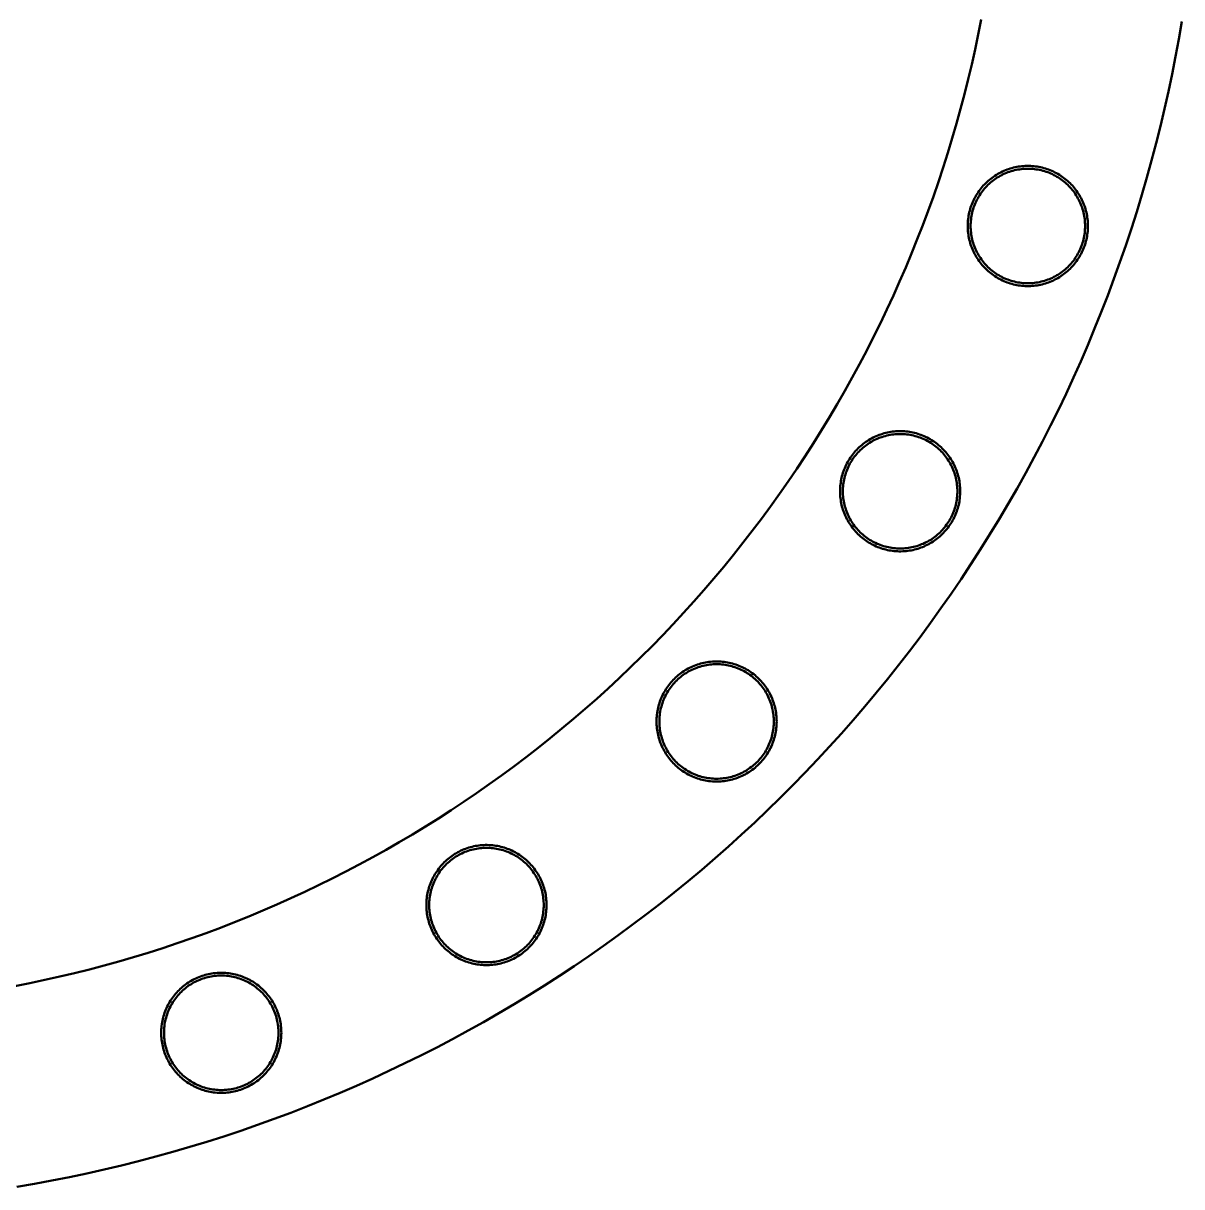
# Model space of a CAD drawing. Header units: millimetres. Extents: x 0 to 841, y 0 to 594.
# Drawn here: x 520.6 to 602.6, y 324.3 to 406.6 of the extents above; entities that cross this region are included whole.
import ezdxf

# ---------------------------------------------------------------- set-up
doc = ezdxf.new("R2010")
doc.units = ezdxf.units.MM
doc.layers.add('VIS', color=7, linetype='CONTINUOUS', lineweight=50)

msp = doc.modelspace()

# ---------------------------------------------------------------- linework, layer by layer
at = {"layer": 'VIS'}
for points in [[(588.417, 406.834), (588.208, 405.774), (587.986, 404.717), (587.75, 403.662), (587.501, 402.61), (587.239, 401.562), (586.964, 400.517), (586.675, 399.475), (586.374, 398.438), (586.059, 397.404), (585.732, 396.374), (585.391, 395.348), (585.038, 394.327), (584.672, 393.31), (584.293, 392.298), (583.901, 391.291), (583.497, 390.288), (583.081, 389.291), (582.651, 388.299), (582.21, 387.313), (581.756, 386.332), (581.29, 385.357), (580.811, 384.388), (580.32, 383.425), (579.818, 382.469), (579.303, 381.518), (578.776, 380.575), (578.238, 379.638), (577.688, 378.707), (577.126, 377.784), (576.553, 376.868), (575.968, 375.959), (575.372, 375.058), (574.764, 374.164), (574.146, 373.278), (573.516, 372.4), (572.875, 371.529), (572.224, 370.667), (571.561, 369.813), (570.888, 368.968), (570.205, 368.131), (569.511, 367.302), (568.806, 366.483), (568.092, 365.672), (567.367, 364.871), (566.632, 364.078), (565.887, 363.295), (565.133, 362.521), (564.369, 361.757), (563.595, 361.003), (562.812, 360.258), (562.019, 359.523), (561.218, 358.798), (560.407, 358.084), (559.587, 357.379), (558.759, 356.685), (557.922, 356.001), (557.077, 355.328), (556.223, 354.666), (555.361, 354.014), (554.49, 353.374), (553.612, 352.744), (552.726, 352.125), (551.832, 351.518), (550.931, 350.922), (550.022, 350.337), (549.106, 349.764), (548.182, 349.202), (547.252, 348.652), (546.315, 348.113), (545.371, 347.587), (544.421, 347.072), (543.465, 346.57), (542.502, 346.079), (541.533, 345.6), (540.558, 345.134), (539.577, 344.68), (538.591, 344.239), (537.599, 343.809), (536.602, 343.393), (535.599, 342.988), (534.592, 342.597), (533.58, 342.218), (532.563, 341.852), (531.542, 341.499), (530.516, 341.158), (529.486, 340.831), (528.452, 340.516), (527.415, 340.215), (526.373, 339.926), (525.328, 339.651), (524.28, 339.389), (523.228, 339.14), (522.173, 338.904), (521.116, 338.682), (520.055, 338.473)], [(588.417, 406.834), (588.208, 405.774), (587.986, 404.717), (587.75, 403.662), (587.501, 402.61), (587.239, 401.562), (586.964, 400.517), (586.675, 399.475), (586.374, 398.438), (586.059, 397.404), (585.732, 396.374), (585.391, 395.348), (585.038, 394.327), (584.672, 393.31), (584.293, 392.298), (583.901, 391.291), (583.497, 390.288), (583.081, 389.291), (582.651, 388.299), (582.21, 387.313), (581.756, 386.332), (581.29, 385.357), (580.811, 384.388), (580.32, 383.425), (579.818, 382.469), (579.303, 381.518), (578.776, 380.575), (578.238, 379.638), (577.688, 378.707), (577.126, 377.784), (576.553, 376.868), (575.968, 375.959), (575.372, 375.058), (574.764, 374.164), (574.146, 373.278), (573.516, 372.4), (572.875, 371.529), (572.224, 370.667), (571.561, 369.813), (570.888, 368.968), (570.205, 368.131), (569.511, 367.302), (568.806, 366.483), (568.092, 365.672), (567.367, 364.871), (566.632, 364.078), (565.887, 363.295), (565.133, 362.521), (564.369, 361.757), (563.595, 361.003), (562.812, 360.258), (562.019, 359.523), (561.218, 358.798), (560.407, 358.084), (559.587, 357.379), (558.759, 356.685), (557.922, 356.001), (557.077, 355.328), (556.223, 354.666), (555.361, 354.014), (554.49, 353.374), (553.612, 352.744), (552.726, 352.125), (551.832, 351.518), (550.931, 350.922), (550.022, 350.337), (549.106, 349.764), (548.182, 349.202), (547.252, 348.652), (546.315, 348.113), (545.371, 347.587), (544.421, 347.072), (543.465, 346.57), (542.502, 346.079), (541.533, 345.6), (540.558, 345.134), (539.577, 344.68), (538.591, 344.239), (537.599, 343.809), (536.602, 343.393), (535.599, 342.988), (534.592, 342.597), (533.58, 342.218), (532.563, 341.852), (531.542, 341.499), (530.516, 341.158), (529.486, 340.831), (528.452, 340.516), (527.415, 340.215), (526.373, 339.926), (525.328, 339.651), (524.28, 339.389), (523.228, 339.14), (522.173, 338.904), (521.116, 338.682), (520.055, 338.473)], [(602.609, 406.686), (602.397, 405.447), (602.169, 404.211), (601.926, 402.978), (601.667, 401.749), (601.393, 400.522), (601.104, 399.299), (600.799, 398.08), (600.479, 396.865), (600.143, 395.654), (599.793, 394.447), (599.427, 393.245), (599.046, 392.048), (598.651, 390.855), (598.24, 389.667), (597.814, 388.485), (597.374, 387.308), (596.918, 386.137), (596.448, 384.971), (595.964, 383.812), (595.465, 382.659), (594.951, 381.512), (594.423, 380.371), (593.881, 379.238), (593.325, 378.111), (592.754, 376.991), (592.17, 375.879), (591.571, 374.774), (590.959, 373.677), (590.333, 372.587), (589.693, 371.505), (589.04, 370.432), (588.373, 369.367), (587.693, 368.31), (587, 367.262), (586.294, 366.222), (585.575, 365.192), (584.842, 364.171), (584.097, 363.159), (583.34, 362.156), (582.57, 361.163), (581.787, 360.18), (580.992, 359.207), (580.185, 358.244), (579.366, 357.291), (578.535, 356.348), (577.692, 355.416), (576.838, 354.495), (575.972, 353.584), (575.094, 352.684), (574.206, 351.796), (573.306, 350.918), (572.395, 350.052), (571.474, 349.198), (570.542, 348.355), (569.599, 347.524), (568.646, 346.705), (567.683, 345.898), (566.71, 345.103), (565.727, 344.32), (564.734, 343.55), (563.731, 342.793), (562.719, 342.048), (561.698, 341.315), (560.668, 340.596), (559.628, 339.89), (558.58, 339.196), (557.523, 338.516), (556.458, 337.85), (555.385, 337.197), (554.303, 336.557), (553.213, 335.931), (552.116, 335.319), (551.011, 334.72), (549.899, 334.136), (548.779, 333.565), (547.652, 333.009), (546.519, 332.467), (545.378, 331.939), (544.231, 331.425), (543.078, 330.926), (541.919, 330.442), (540.753, 329.972), (539.582, 329.516), (538.405, 329.076), (537.223, 328.65), (536.035, 328.239), (534.842, 327.844), (533.645, 327.463), (532.443, 327.097), (531.236, 326.746), (530.025, 326.411), (528.81, 326.091), (527.591, 325.786), (526.368, 325.497), (525.141, 325.222), (523.912, 324.964), (522.679, 324.721), (521.443, 324.493), (520.204, 324.281)], [(595.972, 392.233), (595.97, 392.354), (595.965, 392.474), (595.957, 392.594), (595.945, 392.713), (595.929, 392.833), (595.911, 392.952), (595.889, 393.07), (595.863, 393.187), (595.835, 393.304), (595.803, 393.42), (595.768, 393.535), (595.729, 393.649), (595.687, 393.762), (595.643, 393.874), (595.595, 393.984), (595.543, 394.093), (595.489, 394.2), (595.432, 394.306), (595.372, 394.41), (595.309, 394.513), (595.243, 394.613), (595.174, 394.712), (595.103, 394.809), (595.028, 394.903), (594.952, 394.996), (594.872, 395.086), (594.79, 395.174), (594.706, 395.26), (594.619, 395.343), (594.53, 395.424), (594.438, 395.502), (594.345, 395.577), (594.249, 395.65), (594.151, 395.72), (594.052, 395.788), (593.95, 395.852), (593.847, 395.914), (593.742, 395.973), (593.635, 396.028), (593.527, 396.081), (593.417, 396.13), (593.306, 396.177), (593.194, 396.22), (593.081, 396.26), (592.966, 396.297), (592.851, 396.331), (592.734, 396.361), (592.617, 396.388), (592.499, 396.412), (592.381, 396.432), (592.262, 396.449), (592.142, 396.462), (592.022, 396.473), (591.902, 396.479), (591.782, 396.483), (591.662, 396.483), (591.541, 396.479), (591.421, 396.473), (591.302, 396.462), (591.182, 396.449), (591.063, 396.432), (590.944, 396.412), (590.826, 396.388), (590.709, 396.361), (590.593, 396.331), (590.477, 396.297), (590.363, 396.26), (590.249, 396.22), (590.137, 396.177), (590.026, 396.13), (589.917, 396.081), (589.808, 396.028), (589.702, 395.973), (589.597, 395.914), (589.494, 395.852), (589.392, 395.788), (589.292, 395.72), (589.195, 395.65), (589.099, 395.577), (589.005, 395.502), (588.914, 395.424), (588.825, 395.343), (588.738, 395.26), (588.654, 395.174), (588.572, 395.086), (588.492, 394.996), (588.415, 394.903), (588.341, 394.809), (588.269, 394.712), (588.201, 394.613), (588.135, 394.513), (588.072, 394.41), (588.012, 394.306), (587.954, 394.2), (587.9, 394.093), (587.849, 393.984), (587.801, 393.874), (587.756, 393.762), (587.715, 393.649), (587.676, 393.535), (587.641, 393.42), (587.609, 393.304), (587.58, 393.187), (587.555, 393.07), (587.533, 392.952), (587.514, 392.833), (587.499, 392.713), (587.487, 392.594), (587.479, 392.474), (587.474, 392.354), (587.472, 392.233), (587.474, 392.113), (587.479, 391.993), (587.487, 391.873), (587.499, 391.753), (587.514, 391.634), (587.533, 391.515), (587.555, 391.397), (587.58, 391.279), (587.609, 391.162), (587.641, 391.046), (587.676, 390.931), (587.715, 390.817), (587.756, 390.705), (587.801, 390.593), (587.849, 390.483), (587.9, 390.374), (587.954, 390.266), (588.012, 390.161), (588.072, 390.056), (588.135, 389.954), (588.201, 389.853), (588.269, 389.755), (588.341, 389.658), (588.415, 389.563), (588.492, 389.471), (588.572, 389.381), (588.654, 389.293), (588.738, 389.207), (588.825, 389.124), (588.914, 389.043), (589.005, 388.965), (589.099, 388.889), (589.195, 388.816), (589.292, 388.746), (589.392, 388.679), (589.494, 388.614), (589.597, 388.553), (589.702, 388.494), (589.808, 388.438), (589.917, 388.386), (590.026, 388.336), (590.137, 388.29), (590.249, 388.247), (590.363, 388.206), (590.477, 388.17), (590.593, 388.136), (590.709, 388.106), (590.826, 388.079), (590.944, 388.055), (591.063, 388.035), (591.182, 388.018), (591.302, 388.004), (591.421, 387.994), (591.541, 387.987), (591.662, 387.984), (591.782, 387.984), (591.902, 387.987), (592.022, 387.994), (592.142, 388.004), (592.262, 388.018), (592.381, 388.035), (592.499, 388.055), (592.617, 388.079), (592.734, 388.106), (592.851, 388.136), (592.966, 388.17), (593.081, 388.206), (593.194, 388.247), (593.306, 388.29), (593.417, 388.336), (593.527, 388.386), (593.635, 388.438), (593.742, 388.494), (593.847, 388.553), (593.95, 388.614), (594.052, 388.679), (594.151, 388.746), (594.249, 388.816), (594.345, 388.889), (594.438, 388.965), (594.53, 389.043), (594.619, 389.124), (594.706, 389.207), (594.79, 389.293), (594.872, 389.381), (594.952, 389.471), (595.028, 389.563), (595.103, 389.658), (595.174, 389.755), (595.243, 389.853), (595.309, 389.954), (595.372, 390.056), (595.432, 390.161), (595.489, 390.266), (595.543, 390.374), (595.595, 390.483), (595.643, 390.593), (595.687, 390.705), (595.729, 390.817), (595.768, 390.931), (595.803, 391.046), (595.835, 391.162), (595.863, 391.279), (595.889, 391.397), (595.911, 391.515), (595.929, 391.634), (595.945, 391.753), (595.957, 391.873), (595.965, 391.993), (595.97, 392.113), (595.972, 392.233)], [(595.772, 392.233), (595.77, 392.113), (595.765, 391.993), (595.756, 391.874), (595.743, 391.754), (595.727, 391.635), (595.708, 391.517), (595.685, 391.399), (595.659, 391.282), (595.629, 391.166), (595.595, 391.05), (595.559, 390.936), (595.518, 390.823), (595.475, 390.711), (595.428, 390.601), (595.378, 390.492), (595.325, 390.384), (595.269, 390.278), (595.209, 390.174), (595.146, 390.071), (595.081, 389.971), (595.012, 389.872), (594.941, 389.776), (594.867, 389.681), (594.79, 389.589), (594.71, 389.5), (594.628, 389.412), (594.543, 389.327), (594.456, 389.245), (594.366, 389.165), (594.274, 389.088), (594.179, 389.014), (594.083, 388.943), (593.984, 388.874), (593.884, 388.809), (593.781, 388.746), (593.677, 388.687), (593.571, 388.63), (593.464, 388.577), (593.354, 388.527), (593.244, 388.48), (593.132, 388.437), (593.019, 388.397), (592.905, 388.36), (592.789, 388.327), (592.673, 388.297), (592.556, 388.27), (592.438, 388.247), (592.32, 388.228), (592.201, 388.212), (592.081, 388.199), (591.962, 388.19), (591.842, 388.185), (591.722, 388.183), (591.602, 388.185), (591.482, 388.19), (591.362, 388.199), (591.243, 388.212), (591.124, 388.228), (591.005, 388.247), (590.888, 388.27), (590.771, 388.297), (590.654, 388.327), (590.539, 388.36), (590.425, 388.397), (590.312, 388.437), (590.2, 388.48), (590.089, 388.527), (589.98, 388.577), (589.872, 388.63), (589.767, 388.687), (589.662, 388.746), (589.56, 388.809), (589.459, 388.874), (589.361, 388.943), (589.264, 389.014), (589.17, 389.088), (589.078, 389.165), (588.988, 389.245), (588.901, 389.327), (588.816, 389.412), (588.734, 389.5), (588.654, 389.589), (588.577, 389.681), (588.503, 389.776), (588.431, 389.872), (588.363, 389.971), (588.297, 390.071), (588.235, 390.174), (588.175, 390.278), (588.119, 390.384), (588.065, 390.492), (588.015, 390.601), (587.969, 390.711), (587.925, 390.823), (587.885, 390.936), (587.848, 391.05), (587.815, 391.166), (587.785, 391.282), (587.759, 391.399), (587.736, 391.517), (587.716, 391.635), (587.7, 391.754), (587.688, 391.874), (587.679, 391.993), (587.674, 392.113), (587.672, 392.233), (587.674, 392.353), (587.679, 392.473), (587.688, 392.593), (587.7, 392.712), (587.716, 392.831), (587.736, 392.95), (587.759, 393.068), (587.785, 393.185), (587.815, 393.301), (587.848, 393.416), (587.885, 393.53), (587.925, 393.644), (587.969, 393.755), (588.015, 393.866), (588.065, 393.975), (588.119, 394.083), (588.175, 394.189), (588.235, 394.293), (588.297, 394.395), (588.363, 394.496), (588.431, 394.594), (588.503, 394.691), (588.577, 394.785), (588.654, 394.877), (588.734, 394.967), (588.816, 395.054), (588.901, 395.139), (588.988, 395.222), (589.078, 395.301), (589.17, 395.378), (589.264, 395.452), (589.361, 395.524), (589.459, 395.592), (589.56, 395.658), (589.662, 395.721), (589.767, 395.78), (589.872, 395.836), (589.98, 395.89), (590.089, 395.94), (590.2, 395.986), (590.312, 396.03), (590.425, 396.07), (590.539, 396.107), (590.654, 396.14), (590.771, 396.17), (590.888, 396.196), (591.005, 396.219), (591.124, 396.239), (591.243, 396.255), (591.362, 396.267), (591.482, 396.276), (591.602, 396.282), (591.722, 396.283), (591.842, 396.282), (591.962, 396.276), (592.081, 396.267), (592.201, 396.255), (592.32, 396.239), (592.438, 396.219), (592.556, 396.196), (592.673, 396.17), (592.789, 396.14), (592.905, 396.107), (593.019, 396.07), (593.132, 396.03), (593.244, 395.986), (593.354, 395.94), (593.464, 395.89), (593.571, 395.836), (593.677, 395.78), (593.781, 395.721), (593.884, 395.658), (593.984, 395.592), (594.083, 395.524), (594.179, 395.452), (594.274, 395.378), (594.366, 395.301), (594.456, 395.222), (594.543, 395.139), (594.628, 395.054), (594.71, 394.967), (594.79, 394.877), (594.867, 394.785), (594.941, 394.691), (595.012, 394.594), (595.081, 394.496), (595.146, 394.395), (595.209, 394.293), (595.269, 394.189), (595.325, 394.083), (595.378, 393.975), (595.428, 393.866), (595.475, 393.755), (595.518, 393.644), (595.559, 393.53), (595.595, 393.416), (595.629, 393.301), (595.659, 393.185), (595.685, 393.068), (595.708, 392.95), (595.727, 392.831), (595.743, 392.712), (595.756, 392.593), (595.765, 392.473), (595.77, 392.353), (595.772, 392.233)], [(586.936, 373.47), (586.934, 373.591), (586.929, 373.711), (586.921, 373.831), (586.909, 373.95), (586.894, 374.07), (586.875, 374.189), (586.853, 374.307), (586.828, 374.424), (586.799, 374.541), (586.767, 374.657), (586.732, 374.772), (586.693, 374.886), (586.652, 374.999), (586.607, 375.111), (586.559, 375.221), (586.508, 375.33), (586.454, 375.437), (586.396, 375.543), (586.336, 375.647), (586.273, 375.75), (586.207, 375.85), (586.138, 375.949), (586.067, 376.046), (585.993, 376.14), (585.916, 376.233), (585.836, 376.323), (585.754, 376.411), (585.67, 376.497), (585.583, 376.58), (585.494, 376.661), (585.402, 376.739), (585.309, 376.814), (585.213, 376.887), (585.116, 376.957), (585.016, 377.025), (584.914, 377.089), (584.811, 377.151), (584.706, 377.21), (584.599, 377.265), (584.491, 377.318), (584.382, 377.367), (584.271, 377.414), (584.158, 377.457), (584.045, 377.497), (583.931, 377.534), (583.815, 377.568), (583.699, 377.598), (583.581, 377.625), (583.463, 377.649), (583.345, 377.669), (583.226, 377.686), (583.106, 377.699), (582.986, 377.71), (582.866, 377.716), (582.746, 377.72), (582.626, 377.72), (582.506, 377.716), (582.386, 377.71), (582.266, 377.699), (582.146, 377.686), (582.027, 377.669), (581.909, 377.649), (581.791, 377.625), (581.673, 377.598), (581.557, 377.568), (581.442, 377.534), (581.327, 377.497), (581.214, 377.457), (581.101, 377.414), (580.99, 377.367), (580.881, 377.318), (580.773, 377.265), (580.666, 377.21), (580.561, 377.151), (580.458, 377.089), (580.356, 377.025), (580.257, 376.957), (580.159, 376.887), (580.063, 376.814), (579.97, 376.739), (579.878, 376.661), (579.789, 376.58), (579.702, 376.497), (579.618, 376.411), (579.536, 376.323), (579.456, 376.233), (579.379, 376.14), (579.305, 376.046), (579.234, 375.949), (579.165, 375.85), (579.099, 375.75), (579.036, 375.647), (578.976, 375.543), (578.919, 375.437), (578.864, 375.33), (578.813, 375.221), (578.765, 375.111), (578.72, 374.999), (578.679, 374.886), (578.64, 374.772), (578.605, 374.657), (578.573, 374.541), (578.545, 374.424), (578.519, 374.307), (578.497, 374.189), (578.479, 374.07), (578.463, 373.95), (578.451, 373.831), (578.443, 373.711), (578.438, 373.591), (578.436, 373.47), (578.438, 373.35), (578.443, 373.23), (578.451, 373.11), (578.463, 372.99), (578.479, 372.871), (578.497, 372.752), (578.519, 372.634), (578.545, 372.516), (578.573, 372.399), (578.605, 372.283), (578.64, 372.168), (578.679, 372.054), (578.72, 371.942), (578.765, 371.83), (578.813, 371.72), (578.864, 371.611), (578.919, 371.503), (578.976, 371.398), (579.036, 371.293), (579.099, 371.191), (579.165, 371.09), (579.234, 370.992), (579.305, 370.895), (579.379, 370.8), (579.456, 370.708), (579.536, 370.618), (579.618, 370.53), (579.702, 370.444), (579.789, 370.361), (579.878, 370.28), (579.97, 370.202), (580.063, 370.126), (580.159, 370.053), (580.257, 369.983), (580.356, 369.916), (580.458, 369.851), (580.561, 369.79), (580.666, 369.731), (580.773, 369.675), (580.881, 369.623), (580.99, 369.573), (581.101, 369.527), (581.214, 369.483), (581.327, 369.443), (581.442, 369.407), (581.557, 369.373), (581.673, 369.343), (581.791, 369.316), (581.909, 369.292), (582.027, 369.272), (582.146, 369.255), (582.266, 369.241), (582.386, 369.231), (582.506, 369.224), (582.626, 369.221), (582.746, 369.221), (582.866, 369.224), (582.986, 369.231), (583.106, 369.241), (583.226, 369.255), (583.345, 369.272), (583.463, 369.292), (583.581, 369.316), (583.699, 369.343), (583.815, 369.373), (583.931, 369.407), (584.045, 369.443), (584.158, 369.483), (584.271, 369.527), (584.382, 369.573), (584.491, 369.623), (584.599, 369.675), (584.706, 369.731), (584.811, 369.79), (584.914, 369.851), (585.016, 369.916), (585.116, 369.983), (585.213, 370.053), (585.309, 370.126), (585.402, 370.202), (585.494, 370.28), (585.583, 370.361), (585.67, 370.444), (585.754, 370.53), (585.836, 370.618), (585.916, 370.708), (585.993, 370.8), (586.067, 370.895), (586.138, 370.992), (586.207, 371.09), (586.273, 371.191), (586.336, 371.293), (586.396, 371.398), (586.454, 371.503), (586.508, 371.611), (586.559, 371.72), (586.607, 371.83), (586.652, 371.942), (586.693, 372.054), (586.732, 372.168), (586.767, 372.283), (586.799, 372.399), (586.828, 372.516), (586.853, 372.634), (586.875, 372.752), (586.894, 372.871), (586.909, 372.99), (586.921, 373.11), (586.929, 373.23), (586.934, 373.35), (586.936, 373.47)], [(586.736, 373.47), (586.734, 373.35), (586.729, 373.23), (586.72, 373.111), (586.708, 372.991), (586.692, 372.872), (586.672, 372.754), (586.649, 372.636), (586.623, 372.519), (586.593, 372.403), (586.559, 372.287), (586.523, 372.173), (586.483, 372.06), (586.439, 371.948), (586.392, 371.838), (586.342, 371.728), (586.289, 371.621), (586.233, 371.515), (586.173, 371.411), (586.111, 371.308), (586.045, 371.208), (585.977, 371.109), (585.905, 371.013), (585.831, 370.918), (585.754, 370.826), (585.674, 370.737), (585.592, 370.649), (585.507, 370.564), (585.42, 370.482), (585.33, 370.402), (585.238, 370.325), (585.144, 370.251), (585.047, 370.18), (584.949, 370.111), (584.848, 370.046), (584.746, 369.983), (584.641, 369.924), (584.535, 369.867), (584.428, 369.814), (584.319, 369.764), (584.208, 369.717), (584.096, 369.674), (583.983, 369.634), (583.869, 369.597), (583.754, 369.563), (583.637, 369.534), (583.52, 369.507), (583.402, 369.484), (583.284, 369.465), (583.165, 369.449), (583.046, 369.436), (582.926, 369.427), (582.806, 369.422), (582.686, 369.42), (582.566, 369.422), (582.446, 369.427), (582.326, 369.436), (582.207, 369.449), (582.088, 369.465), (581.97, 369.484), (581.852, 369.507), (581.735, 369.534), (581.619, 369.563), (581.503, 369.597), (581.389, 369.634), (581.276, 369.674), (581.164, 369.717), (581.053, 369.764), (580.944, 369.814), (580.837, 369.867), (580.731, 369.924), (580.626, 369.983), (580.524, 370.046), (580.424, 370.111), (580.325, 370.18), (580.228, 370.251), (580.134, 370.325), (580.042, 370.402), (579.952, 370.482), (579.865, 370.564), (579.78, 370.649), (579.698, 370.737), (579.618, 370.826), (579.541, 370.918), (579.467, 371.013), (579.395, 371.109), (579.327, 371.208), (579.261, 371.308), (579.199, 371.411), (579.139, 371.515), (579.083, 371.621), (579.03, 371.728), (578.98, 371.838), (578.933, 371.948), (578.889, 372.06), (578.849, 372.173), (578.813, 372.287), (578.779, 372.403), (578.749, 372.519), (578.723, 372.636), (578.7, 372.754), (578.68, 372.872), (578.664, 372.991), (578.652, 373.111), (578.643, 373.23), (578.638, 373.35), (578.636, 373.47), (578.638, 373.59), (578.643, 373.71), (578.652, 373.83), (578.664, 373.949), (578.68, 374.068), (578.7, 374.187), (578.723, 374.304), (578.749, 374.422), (578.779, 374.538), (578.813, 374.653), (578.849, 374.767), (578.889, 374.88), (578.933, 374.992), (578.98, 375.103), (579.03, 375.212), (579.083, 375.32), (579.139, 375.426), (579.199, 375.53), (579.261, 375.632), (579.327, 375.733), (579.395, 375.831), (579.467, 375.928), (579.541, 376.022), (579.618, 376.114), (579.698, 376.204), (579.78, 376.291), (579.865, 376.376), (579.952, 376.458), (580.042, 376.538), (580.134, 376.615), (580.228, 376.689), (580.325, 376.761), (580.424, 376.829), (580.524, 376.895), (580.626, 376.957), (580.731, 377.017), (580.837, 377.073), (580.944, 377.127), (581.053, 377.177), (581.164, 377.223), (581.276, 377.267), (581.389, 377.307), (581.503, 377.344), (581.619, 377.377), (581.735, 377.407), (581.852, 377.433), (581.97, 377.456), (582.088, 377.476), (582.207, 377.492), (582.326, 377.504), (582.446, 377.513), (582.566, 377.518), (582.686, 377.52), (582.806, 377.518), (582.926, 377.513), (583.046, 377.504), (583.165, 377.492), (583.284, 377.476), (583.402, 377.456), (583.52, 377.433), (583.637, 377.407), (583.754, 377.377), (583.869, 377.344), (583.983, 377.307), (584.096, 377.267), (584.208, 377.223), (584.319, 377.177), (584.428, 377.127), (584.535, 377.073), (584.641, 377.017), (584.746, 376.957), (584.848, 376.895), (584.949, 376.829), (585.047, 376.761), (585.144, 376.689), (585.238, 376.615), (585.33, 376.538), (585.42, 376.458), (585.507, 376.376), (585.592, 376.291), (585.674, 376.204), (585.754, 376.114), (585.831, 376.022), (585.905, 375.928), (585.977, 375.831), (586.045, 375.733), (586.111, 375.632), (586.173, 375.53), (586.233, 375.426), (586.289, 375.32), (586.342, 375.212), (586.392, 375.103), (586.439, 374.992), (586.483, 374.88), (586.523, 374.767), (586.559, 374.653), (586.593, 374.538), (586.623, 374.422), (586.649, 374.304), (586.672, 374.187), (586.692, 374.068), (586.708, 373.949), (586.72, 373.83), (586.729, 373.71), (586.734, 373.59), (586.736, 373.47)], [(573.952, 357.188), (573.95, 357.309), (573.945, 357.429), (573.936, 357.549), (573.924, 357.668), (573.909, 357.788), (573.89, 357.907), (573.868, 358.025), (573.843, 358.142), (573.814, 358.259), (573.783, 358.375), (573.747, 358.49), (573.709, 358.604), (573.667, 358.717), (573.622, 358.829), (573.574, 358.939), (573.523, 359.048), (573.469, 359.155), (573.412, 359.261), (573.352, 359.365), (573.289, 359.468), (573.223, 359.568), (573.154, 359.667), (573.082, 359.764), (573.008, 359.858), (572.931, 359.951), (572.852, 360.041), (572.77, 360.129), (572.685, 360.215), (572.599, 360.298), (572.509, 360.379), (572.418, 360.457), (572.324, 360.532), (572.229, 360.605), (572.131, 360.675), (572.031, 360.743), (571.93, 360.807), (571.827, 360.869), (571.722, 360.928), (571.615, 360.983), (571.507, 361.036), (571.397, 361.085), (571.286, 361.132), (571.174, 361.175), (571.061, 361.215), (570.946, 361.252), (570.831, 361.286), (570.714, 361.316), (570.597, 361.343), (570.479, 361.367), (570.361, 361.387), (570.241, 361.404), (570.122, 361.417), (570.002, 361.428), (569.882, 361.434), (569.762, 361.438), (569.641, 361.438), (569.521, 361.434), (569.401, 361.428), (569.281, 361.417), (569.162, 361.404), (569.043, 361.387), (568.924, 361.367), (568.806, 361.343), (568.689, 361.316), (568.573, 361.286), (568.457, 361.252), (568.343, 361.215), (568.229, 361.175), (568.117, 361.132), (568.006, 361.085), (567.896, 361.036), (567.788, 360.983), (567.682, 360.928), (567.577, 360.869), (567.473, 360.807), (567.372, 360.743), (567.272, 360.675), (567.174, 360.605), (567.079, 360.532), (566.985, 360.457), (566.894, 360.379), (566.805, 360.298), (566.718, 360.215), (566.633, 360.129), (566.551, 360.041), (566.472, 359.951), (566.395, 359.858), (566.321, 359.764), (566.249, 359.667), (566.18, 359.568), (566.115, 359.468), (566.051, 359.365), (565.991, 359.261), (565.934, 359.155), (565.88, 359.048), (565.829, 358.939), (565.781, 358.829), (565.736, 358.717), (565.694, 358.604), (565.656, 358.49), (565.621, 358.375), (565.589, 358.259), (565.56, 358.142), (565.535, 358.025), (565.513, 357.907), (565.494, 357.788), (565.479, 357.668), (565.467, 357.549), (565.458, 357.429), (565.453, 357.309), (565.452, 357.188), (565.453, 357.068), (565.458, 356.948), (565.467, 356.828), (565.479, 356.708), (565.494, 356.589), (565.513, 356.47), (565.535, 356.352), (565.56, 356.234), (565.589, 356.117), (565.621, 356.001), (565.656, 355.886), (565.694, 355.772), (565.736, 355.66), (565.781, 355.548), (565.829, 355.438), (565.88, 355.329), (565.934, 355.221), (565.991, 355.116), (566.051, 355.011), (566.115, 354.909), (566.18, 354.808), (566.249, 354.71), (566.321, 354.613), (566.395, 354.518), (566.472, 354.426), (566.551, 354.336), (566.633, 354.248), (566.718, 354.162), (566.805, 354.079), (566.894, 353.998), (566.985, 353.92), (567.079, 353.844), (567.174, 353.771), (567.272, 353.701), (567.372, 353.634), (567.473, 353.569), (567.577, 353.508), (567.682, 353.449), (567.788, 353.393), (567.896, 353.341), (568.006, 353.291), (568.117, 353.245), (568.229, 353.202), (568.343, 353.161), (568.457, 353.125), (568.573, 353.091), (568.689, 353.061), (568.806, 353.034), (568.924, 353.01), (569.043, 352.99), (569.162, 352.973), (569.281, 352.959), (569.401, 352.949), (569.521, 352.942), (569.641, 352.939), (569.762, 352.939), (569.882, 352.942), (570.002, 352.949), (570.122, 352.959), (570.241, 352.973), (570.361, 352.99), (570.479, 353.01), (570.597, 353.034), (570.714, 353.061), (570.831, 353.091), (570.946, 353.125), (571.061, 353.161), (571.174, 353.202), (571.286, 353.245), (571.397, 353.291), (571.507, 353.341), (571.615, 353.393), (571.722, 353.449), (571.827, 353.508), (571.93, 353.569), (572.031, 353.634), (572.131, 353.701), (572.229, 353.771), (572.324, 353.844), (572.418, 353.92), (572.509, 353.998), (572.599, 354.079), (572.685, 354.162), (572.77, 354.248), (572.852, 354.336), (572.931, 354.426), (573.008, 354.518), (573.082, 354.613), (573.154, 354.71), (573.223, 354.808), (573.289, 354.909), (573.352, 355.011), (573.412, 355.116), (573.469, 355.221), (573.523, 355.329), (573.574, 355.438), (573.622, 355.548), (573.667, 355.66), (573.709, 355.772), (573.747, 355.886), (573.783, 356.001), (573.814, 356.117), (573.843, 356.234), (573.868, 356.352), (573.89, 356.47), (573.909, 356.589), (573.924, 356.708), (573.936, 356.828), (573.945, 356.948), (573.95, 357.068), (573.952, 357.188)], [(573.752, 357.188), (573.75, 357.068), (573.744, 356.948), (573.736, 356.829), (573.723, 356.709), (573.707, 356.59), (573.688, 356.472), (573.665, 356.354), (573.638, 356.237), (573.608, 356.121), (573.575, 356.005), (573.538, 355.891), (573.498, 355.778), (573.455, 355.666), (573.408, 355.556), (573.358, 355.447), (573.305, 355.339), (573.248, 355.233), (573.189, 355.129), (573.126, 355.026), (573.061, 354.926), (572.992, 354.827), (572.921, 354.731), (572.847, 354.636), (572.77, 354.544), (572.69, 354.455), (572.608, 354.367), (572.523, 354.282), (572.435, 354.2), (572.346, 354.12), (572.253, 354.043), (572.159, 353.969), (572.063, 353.898), (571.964, 353.829), (571.864, 353.764), (571.761, 353.701), (571.657, 353.642), (571.551, 353.585), (571.443, 353.532), (571.334, 353.482), (571.224, 353.435), (571.112, 353.392), (570.999, 353.352), (570.884, 353.315), (570.769, 353.282), (570.653, 353.252), (570.536, 353.225), (570.418, 353.202), (570.3, 353.183), (570.181, 353.167), (570.061, 353.154), (569.942, 353.145), (569.822, 353.14), (569.702, 353.138), (569.582, 353.14), (569.462, 353.145), (569.342, 353.154), (569.223, 353.167), (569.104, 353.183), (568.985, 353.202), (568.867, 353.225), (568.75, 353.252), (568.634, 353.282), (568.519, 353.315), (568.405, 353.352), (568.291, 353.392), (568.18, 353.435), (568.069, 353.482), (567.96, 353.532), (567.852, 353.585), (567.746, 353.642), (567.642, 353.701), (567.54, 353.764), (567.439, 353.829), (567.341, 353.898), (567.244, 353.969), (567.15, 354.043), (567.058, 354.12), (566.968, 354.2), (566.881, 354.282), (566.796, 354.367), (566.713, 354.455), (566.634, 354.544), (566.557, 354.636), (566.482, 354.731), (566.411, 354.827), (566.343, 354.926), (566.277, 355.026), (566.214, 355.129), (566.155, 355.233), (566.098, 355.339), (566.045, 355.447), (565.995, 355.556), (565.949, 355.666), (565.905, 355.778), (565.865, 355.891), (565.828, 356.005), (565.795, 356.121), (565.765, 356.237), (565.738, 356.354), (565.715, 356.472), (565.696, 356.59), (565.68, 356.709), (565.668, 356.829), (565.659, 356.948), (565.653, 357.068), (565.652, 357.188), (565.653, 357.308), (565.659, 357.428), (565.668, 357.548), (565.68, 357.667), (565.696, 357.786), (565.715, 357.905), (565.738, 358.023), (565.765, 358.14), (565.795, 358.256), (565.828, 358.371), (565.865, 358.485), (565.905, 358.599), (565.949, 358.71), (565.995, 358.821), (566.045, 358.93), (566.098, 359.038), (566.155, 359.144), (566.214, 359.248), (566.277, 359.35), (566.343, 359.451), (566.411, 359.549), (566.482, 359.646), (566.557, 359.74), (566.634, 359.832), (566.713, 359.922), (566.796, 360.009), (566.881, 360.094), (566.968, 360.177), (567.058, 360.256), (567.15, 360.333), (567.244, 360.407), (567.341, 360.479), (567.439, 360.547), (567.54, 360.613), (567.642, 360.676), (567.746, 360.735), (567.852, 360.791), (567.96, 360.845), (568.069, 360.895), (568.18, 360.941), (568.291, 360.985), (568.405, 361.025), (568.519, 361.062), (568.634, 361.095), (568.75, 361.125), (568.867, 361.151), (568.985, 361.174), (569.104, 361.194), (569.223, 361.21), (569.342, 361.222), (569.462, 361.231), (569.582, 361.237), (569.702, 361.238), (569.822, 361.237), (569.942, 361.231), (570.061, 361.222), (570.181, 361.21), (570.3, 361.194), (570.418, 361.174), (570.536, 361.151), (570.653, 361.125), (570.769, 361.095), (570.884, 361.062), (570.999, 361.025), (571.112, 360.985), (571.224, 360.941), (571.334, 360.895), (571.443, 360.845), (571.551, 360.791), (571.657, 360.735), (571.761, 360.676), (571.864, 360.613), (571.964, 360.547), (572.063, 360.479), (572.159, 360.407), (572.253, 360.333), (572.346, 360.256), (572.435, 360.177), (572.523, 360.094), (572.608, 360.009), (572.69, 359.922), (572.77, 359.832), (572.847, 359.74), (572.921, 359.646), (572.992, 359.549), (573.061, 359.451), (573.126, 359.35), (573.189, 359.248), (573.248, 359.144), (573.305, 359.038), (573.358, 358.93), (573.408, 358.821), (573.455, 358.71), (573.498, 358.599), (573.538, 358.485), (573.575, 358.371), (573.608, 358.256), (573.638, 358.14), (573.665, 358.023), (573.688, 357.905), (573.707, 357.786), (573.723, 357.667), (573.736, 357.548), (573.744, 357.428), (573.75, 357.308), (573.752, 357.188)], [(557.67, 344.204), (557.668, 344.324), (557.663, 344.444), (557.654, 344.564), (557.642, 344.684), (557.627, 344.803), (557.609, 344.922), (557.587, 345.04), (557.561, 345.158), (557.533, 345.275), (557.501, 345.391), (557.465, 345.506), (557.427, 345.62), (557.385, 345.733), (557.34, 345.844), (557.292, 345.954), (557.241, 346.063), (557.187, 346.171), (557.13, 346.277), (557.07, 346.381), (557.007, 346.483), (556.941, 346.584), (556.872, 346.682), (556.801, 346.779), (556.726, 346.874), (556.649, 346.966), (556.57, 347.057), (556.488, 347.145), (556.404, 347.23), (556.317, 347.314), (556.228, 347.394), (556.136, 347.472), (556.043, 347.548), (555.947, 347.621), (555.849, 347.691), (555.749, 347.758), (555.648, 347.823), (555.545, 347.885), (555.44, 347.943), (555.333, 347.999), (555.225, 348.051), (555.115, 348.101), (555.004, 348.147), (554.892, 348.191), (554.779, 348.231), (554.664, 348.268), (554.549, 348.301), (554.432, 348.332), (554.315, 348.359), (554.197, 348.382), (554.079, 348.403), (553.959, 348.419), (553.84, 348.433), (553.72, 348.443), (553.6, 348.45), (553.48, 348.453), (553.36, 348.453), (553.239, 348.45), (553.119, 348.443), (552.999, 348.433), (552.88, 348.419), (552.761, 348.403), (552.642, 348.382), (552.524, 348.359), (552.407, 348.332), (552.291, 348.301), (552.175, 348.268), (552.061, 348.231), (551.947, 348.191), (551.835, 348.147), (551.724, 348.101), (551.614, 348.051), (551.506, 347.999), (551.4, 347.943), (551.295, 347.885), (551.191, 347.823), (551.09, 347.758), (550.99, 347.691), (550.892, 347.621), (550.797, 347.548), (550.703, 347.472), (550.612, 347.394), (550.523, 347.314), (550.436, 347.23), (550.351, 347.145), (550.269, 347.057), (550.19, 346.966), (550.113, 346.874), (550.039, 346.779), (549.967, 346.682), (549.898, 346.584), (549.833, 346.483), (549.769, 346.381), (549.709, 346.277), (549.652, 346.171), (549.598, 346.063), (549.547, 345.954), (549.499, 345.844), (549.454, 345.733), (549.412, 345.62), (549.374, 345.506), (549.339, 345.391), (549.307, 345.275), (549.278, 345.158), (549.253, 345.04), (549.231, 344.922), (549.212, 344.803), (549.197, 344.684), (549.185, 344.564), (549.176, 344.444), (549.171, 344.324), (549.17, 344.204), (549.171, 344.084), (549.176, 343.963), (549.185, 343.843), (549.197, 343.724), (549.212, 343.604), (549.231, 343.486), (549.253, 343.367), (549.278, 343.25), (549.307, 343.133), (549.339, 343.017), (549.374, 342.902), (549.412, 342.788), (549.454, 342.675), (549.499, 342.564), (549.547, 342.453), (549.598, 342.344), (549.652, 342.237), (549.709, 342.131), (549.769, 342.027), (549.833, 341.925), (549.898, 341.824), (549.967, 341.725), (550.039, 341.629), (550.113, 341.534), (550.19, 341.441), (550.269, 341.351), (550.351, 341.263), (550.436, 341.178), (550.523, 341.094), (550.612, 341.014), (550.703, 340.935), (550.797, 340.86), (550.892, 340.787), (550.99, 340.717), (551.09, 340.649), (551.191, 340.585), (551.295, 340.523), (551.4, 340.465), (551.506, 340.409), (551.614, 340.356), (551.724, 340.307), (551.835, 340.26), (551.947, 340.217), (552.061, 340.177), (552.175, 340.14), (552.291, 340.107), (552.407, 340.076), (552.524, 340.049), (552.642, 340.026), (552.761, 340.005), (552.88, 339.988), (552.999, 339.975), (553.119, 339.965), (553.239, 339.958), (553.36, 339.954), (553.48, 339.954), (553.6, 339.958), (553.72, 339.965), (553.84, 339.975), (553.959, 339.988), (554.079, 340.005), (554.197, 340.026), (554.315, 340.049), (554.432, 340.076), (554.549, 340.107), (554.664, 340.14), (554.779, 340.177), (554.892, 340.217), (555.004, 340.26), (555.115, 340.307), (555.225, 340.356), (555.333, 340.409), (555.44, 340.465), (555.545, 340.523), (555.648, 340.585), (555.749, 340.649), (555.849, 340.717), (555.947, 340.787), (556.043, 340.86), (556.136, 340.935), (556.228, 341.014), (556.317, 341.094), (556.404, 341.178), (556.488, 341.263), (556.57, 341.351), (556.649, 341.441), (556.726, 341.534), (556.801, 341.629), (556.872, 341.725), (556.941, 341.824), (557.007, 341.925), (557.07, 342.027), (557.13, 342.131), (557.187, 342.237), (557.241, 342.344), (557.292, 342.453), (557.34, 342.564), (557.385, 342.675), (557.427, 342.788), (557.465, 342.902), (557.501, 343.017), (557.533, 343.133), (557.561, 343.25), (557.587, 343.367), (557.609, 343.486), (557.627, 343.604), (557.642, 343.724), (557.654, 343.843), (557.663, 343.963), (557.668, 344.084), (557.67, 344.204)], [(557.47, 344.204), (557.468, 344.084), (557.463, 343.964), (557.454, 343.844), (557.441, 343.725), (557.425, 343.606), (557.406, 343.487), (557.383, 343.37), (557.356, 343.253), (557.326, 343.136), (557.293, 343.021), (557.256, 342.907), (557.216, 342.794), (557.173, 342.682), (557.126, 342.571), (557.076, 342.462), (557.023, 342.355), (556.966, 342.249), (556.907, 342.144), (556.844, 342.042), (556.779, 341.941), (556.71, 341.843), (556.639, 341.746), (556.565, 341.652), (556.488, 341.56), (556.408, 341.47), (556.326, 341.383), (556.241, 341.298), (556.153, 341.216), (556.064, 341.136), (555.972, 341.059), (555.877, 340.985), (555.781, 340.913), (555.682, 340.845), (555.582, 340.779), (555.479, 340.717), (555.375, 340.657), (555.269, 340.601), (555.161, 340.548), (555.052, 340.498), (554.942, 340.451), (554.83, 340.407), (554.717, 340.367), (554.602, 340.33), (554.487, 340.297), (554.371, 340.267), (554.254, 340.241), (554.136, 340.218), (554.018, 340.198), (553.899, 340.182), (553.779, 340.17), (553.66, 340.161), (553.54, 340.156), (553.42, 340.154), (553.3, 340.156), (553.18, 340.161), (553.06, 340.17), (552.941, 340.182), (552.822, 340.198), (552.703, 340.218), (552.585, 340.241), (552.468, 340.267), (552.352, 340.297), (552.237, 340.33), (552.123, 340.367), (552.009, 340.407), (551.898, 340.451), (551.787, 340.498), (551.678, 340.548), (551.57, 340.601), (551.464, 340.657), (551.36, 340.717), (551.258, 340.779), (551.157, 340.845), (551.059, 340.913), (550.962, 340.985), (550.868, 341.059), (550.776, 341.136), (550.686, 341.216), (550.599, 341.298), (550.514, 341.383), (550.431, 341.47), (550.352, 341.56), (550.275, 341.652), (550.201, 341.746), (550.129, 341.843), (550.061, 341.941), (549.995, 342.042), (549.932, 342.144), (549.873, 342.249), (549.817, 342.355), (549.763, 342.462), (549.713, 342.571), (549.667, 342.682), (549.623, 342.794), (549.583, 342.907), (549.546, 343.021), (549.513, 343.136), (549.483, 343.253), (549.457, 343.37), (549.434, 343.487), (549.414, 343.606), (549.398, 343.725), (549.386, 343.844), (549.377, 343.964), (549.371, 344.084), (549.37, 344.204), (549.371, 344.324), (549.377, 344.444), (549.386, 344.564), (549.398, 344.683), (549.414, 344.802), (549.434, 344.92), (549.457, 345.038), (549.483, 345.155), (549.513, 345.271), (549.546, 345.387), (549.583, 345.501), (549.623, 345.614), (549.667, 345.726), (549.713, 345.837), (549.763, 345.946), (549.817, 346.053), (549.873, 346.159), (549.932, 346.263), (549.995, 346.366), (550.061, 346.466), (550.129, 346.565), (550.201, 346.661), (550.275, 346.756), (550.352, 346.848), (550.431, 346.938), (550.514, 347.025), (550.599, 347.11), (550.686, 347.192), (550.776, 347.272), (550.868, 347.349), (550.962, 347.423), (551.059, 347.494), (551.157, 347.563), (551.258, 347.629), (551.36, 347.691), (551.464, 347.751), (551.57, 347.807), (551.678, 347.86), (551.787, 347.91), (551.898, 347.957), (552.009, 348), (552.123, 348.041), (552.237, 348.077), (552.352, 348.111), (552.468, 348.141), (552.585, 348.167), (552.703, 348.19), (552.822, 348.21), (552.941, 348.225), (553.06, 348.238), (553.18, 348.247), (553.3, 348.252), (553.42, 348.254), (553.54, 348.252), (553.66, 348.247), (553.779, 348.238), (553.899, 348.225), (554.018, 348.21), (554.136, 348.19), (554.254, 348.167), (554.371, 348.141), (554.487, 348.111), (554.602, 348.077), (554.717, 348.041), (554.83, 348), (554.942, 347.957), (555.052, 347.91), (555.161, 347.86), (555.269, 347.807), (555.375, 347.751), (555.479, 347.691), (555.582, 347.629), (555.682, 347.563), (555.781, 347.494), (555.877, 347.423), (555.972, 347.349), (556.064, 347.272), (556.153, 347.192), (556.241, 347.11), (556.326, 347.025), (556.408, 346.938), (556.488, 346.848), (556.565, 346.756), (556.639, 346.661), (556.71, 346.565), (556.779, 346.466), (556.844, 346.366), (556.907, 346.263), (556.966, 346.159), (557.023, 346.053), (557.076, 345.946), (557.126, 345.837), (557.173, 345.726), (557.216, 345.614), (557.256, 345.501), (557.293, 345.387), (557.326, 345.271), (557.356, 345.155), (557.383, 345.038), (557.406, 344.92), (557.425, 344.802), (557.441, 344.683), (557.454, 344.564), (557.463, 344.444), (557.468, 344.324), (557.47, 344.204)], [(538.907, 335.168), (538.905, 335.288), (538.9, 335.409), (538.891, 335.529), (538.879, 335.648), (538.864, 335.768), (538.846, 335.886), (538.823, 336.005), (538.798, 336.122), (538.769, 336.239), (538.738, 336.355), (538.702, 336.47), (538.664, 336.584), (538.622, 336.697), (538.577, 336.808), (538.529, 336.919), (538.478, 337.028), (538.424, 337.135), (538.367, 337.241), (538.307, 337.345), (538.244, 337.447), (538.178, 337.548), (538.109, 337.647), (538.038, 337.743), (537.963, 337.838), (537.886, 337.931), (537.807, 338.021), (537.725, 338.109), (537.64, 338.194), (537.554, 338.278), (537.465, 338.358), (537.373, 338.437), (537.28, 338.512), (537.184, 338.585), (537.086, 338.655), (536.986, 338.723), (536.885, 338.787), (536.782, 338.849), (536.677, 338.907), (536.57, 338.963), (536.462, 339.016), (536.352, 339.065), (536.241, 339.112), (536.129, 339.155), (536.016, 339.195), (535.901, 339.232), (535.786, 339.265), (535.669, 339.296), (535.552, 339.323), (535.434, 339.346), (535.316, 339.367), (535.196, 339.384), (535.077, 339.397), (534.957, 339.407), (534.837, 339.414), (534.717, 339.418), (534.596, 339.418), (534.476, 339.414), (534.356, 339.407), (534.236, 339.397), (534.117, 339.384), (533.998, 339.367), (533.879, 339.346), (533.761, 339.323), (533.644, 339.296), (533.528, 339.265), (533.412, 339.232), (533.298, 339.195), (533.184, 339.155), (533.072, 339.112), (532.961, 339.065), (532.851, 339.016), (532.743, 338.963), (532.637, 338.907), (532.532, 338.849), (532.428, 338.787), (532.327, 338.723), (532.227, 338.655), (532.129, 338.585), (532.034, 338.512), (531.94, 338.437), (531.849, 338.358), (531.76, 338.278), (531.673, 338.194), (531.588, 338.109), (531.506, 338.021), (531.427, 337.931), (531.35, 337.838), (531.276, 337.743), (531.204, 337.647), (531.135, 337.548), (531.07, 337.447), (531.006, 337.345), (530.946, 337.241), (530.889, 337.135), (530.835, 337.028), (530.784, 336.919), (530.736, 336.808), (530.691, 336.697), (530.649, 336.584), (530.611, 336.47), (530.576, 336.355), (530.544, 336.239), (530.515, 336.122), (530.49, 336.005), (530.468, 335.886), (530.449, 335.768), (530.434, 335.648), (530.422, 335.529), (530.413, 335.409), (530.408, 335.288), (530.407, 335.168), (530.408, 335.048), (530.413, 334.928), (530.422, 334.808), (530.434, 334.688), (530.449, 334.569), (530.468, 334.45), (530.49, 334.332), (530.515, 334.214), (530.544, 334.097), (530.576, 333.981), (530.611, 333.866), (530.649, 333.752), (530.691, 333.639), (530.736, 333.528), (530.784, 333.418), (530.835, 333.309), (530.889, 333.201), (530.946, 333.095), (531.006, 332.991), (531.07, 332.889), (531.135, 332.788), (531.204, 332.69), (531.276, 332.593), (531.35, 332.498), (531.427, 332.406), (531.506, 332.315), (531.588, 332.227), (531.673, 332.142), (531.76, 332.058), (531.849, 331.978), (531.94, 331.9), (532.034, 331.824), (532.129, 331.751), (532.227, 331.681), (532.327, 331.614), (532.428, 331.549), (532.532, 331.487), (532.637, 331.429), (532.743, 331.373), (532.851, 331.321), (532.961, 331.271), (533.072, 331.225), (533.184, 331.181), (533.298, 331.141), (533.412, 331.104), (533.528, 331.071), (533.644, 331.04), (533.761, 331.013), (533.879, 330.99), (533.998, 330.969), (534.117, 330.953), (534.236, 330.939), (534.356, 330.929), (534.476, 330.922), (534.596, 330.919), (534.717, 330.919), (534.837, 330.922), (534.957, 330.929), (535.077, 330.939), (535.196, 330.953), (535.316, 330.969), (535.434, 330.99), (535.552, 331.013), (535.669, 331.04), (535.786, 331.071), (535.901, 331.104), (536.016, 331.141), (536.129, 331.181), (536.241, 331.225), (536.352, 331.271), (536.462, 331.321), (536.57, 331.373), (536.677, 331.429), (536.782, 331.487), (536.885, 331.549), (536.986, 331.614), (537.086, 331.681), (537.184, 331.751), (537.28, 331.824), (537.373, 331.9), (537.465, 331.978), (537.554, 332.058), (537.64, 332.142), (537.725, 332.227), (537.807, 332.315), (537.886, 332.406), (537.963, 332.498), (538.038, 332.593), (538.109, 332.69), (538.178, 332.788), (538.244, 332.889), (538.307, 332.991), (538.367, 333.095), (538.424, 333.201), (538.478, 333.309), (538.529, 333.418), (538.577, 333.528), (538.622, 333.639), (538.664, 333.752), (538.702, 333.866), (538.738, 333.981), (538.769, 334.097), (538.798, 334.214), (538.823, 334.332), (538.846, 334.45), (538.864, 334.569), (538.879, 334.688), (538.891, 334.808), (538.9, 334.928), (538.905, 335.048), (538.907, 335.168)], [(538.707, 335.168), (538.705, 335.048), (538.7, 334.928), (538.691, 334.808), (538.678, 334.689), (538.662, 334.57), (538.643, 334.452), (538.62, 334.334), (538.593, 334.217), (538.563, 334.101), (538.53, 333.985), (538.493, 333.871), (538.453, 333.758), (538.41, 333.646), (538.363, 333.535), (538.313, 333.426), (538.26, 333.319), (538.203, 333.213), (538.144, 333.109), (538.081, 333.006), (538.016, 332.906), (537.947, 332.807), (537.876, 332.711), (537.802, 332.616), (537.725, 332.524), (537.645, 332.434), (537.563, 332.347), (537.478, 332.262), (537.39, 332.18), (537.301, 332.1), (537.208, 332.023), (537.114, 331.949), (537.018, 331.878), (536.919, 331.809), (536.819, 331.743), (536.716, 331.681), (536.612, 331.621), (536.506, 331.565), (536.398, 331.512), (536.289, 331.462), (536.179, 331.415), (536.067, 331.372), (535.954, 331.331), (535.839, 331.295), (535.724, 331.261), (535.608, 331.231), (535.491, 331.205), (535.373, 331.182), (535.255, 331.162), (535.136, 331.147), (535.016, 331.134), (534.897, 331.125), (534.777, 331.12), (534.657, 331.118), (534.537, 331.12), (534.417, 331.125), (534.297, 331.134), (534.178, 331.147), (534.059, 331.162), (533.94, 331.182), (533.822, 331.205), (533.705, 331.231), (533.589, 331.261), (533.474, 331.295), (533.36, 331.331), (533.246, 331.372), (533.135, 331.415), (533.024, 331.462), (532.915, 331.512), (532.807, 331.565), (532.701, 331.621), (532.597, 331.681), (532.495, 331.743), (532.394, 331.809), (532.296, 331.878), (532.199, 331.949), (532.105, 332.023), (532.013, 332.1), (531.923, 332.18), (531.836, 332.262), (531.751, 332.347), (531.668, 332.434), (531.589, 332.524), (531.512, 332.616), (531.437, 332.711), (531.366, 332.807), (531.298, 332.906), (531.232, 333.006), (531.169, 333.109), (531.11, 333.213), (531.054, 333.319), (531, 333.426), (530.95, 333.535), (530.904, 333.646), (530.86, 333.758), (530.82, 333.871), (530.783, 333.985), (530.75, 334.101), (530.72, 334.217), (530.693, 334.334), (530.67, 334.452), (530.651, 334.57), (530.635, 334.689), (530.623, 334.808), (530.614, 334.928), (530.608, 335.048), (530.607, 335.168), (530.608, 335.288), (530.614, 335.408), (530.623, 335.528), (530.635, 335.647), (530.651, 335.766), (530.67, 335.885), (530.693, 336.002), (530.72, 336.119), (530.75, 336.236), (530.783, 336.351), (530.82, 336.465), (530.86, 336.578), (530.904, 336.69), (530.95, 336.801), (531, 336.91), (531.054, 337.017), (531.11, 337.123), (531.169, 337.228), (531.232, 337.33), (531.298, 337.431), (531.366, 337.529), (531.437, 337.626), (531.512, 337.72), (531.589, 337.812), (531.668, 337.902), (531.751, 337.989), (531.836, 338.074), (531.923, 338.156), (532.013, 338.236), (532.105, 338.313), (532.199, 338.387), (532.296, 338.459), (532.394, 338.527), (532.495, 338.593), (532.597, 338.655), (532.701, 338.715), (532.807, 338.771), (532.915, 338.824), (533.024, 338.874), (533.135, 338.921), (533.246, 338.965), (533.36, 339.005), (533.474, 339.042), (533.589, 339.075), (533.705, 339.105), (533.822, 339.131), (533.94, 339.154), (534.059, 339.174), (534.178, 339.19), (534.297, 339.202), (534.417, 339.211), (534.537, 339.216), (534.657, 339.218), (534.777, 339.216), (534.897, 339.211), (535.016, 339.202), (535.136, 339.19), (535.255, 339.174), (535.373, 339.154), (535.491, 339.131), (535.608, 339.105), (535.724, 339.075), (535.839, 339.042), (535.954, 339.005), (536.067, 338.965), (536.179, 338.921), (536.289, 338.874), (536.398, 338.824), (536.506, 338.771), (536.612, 338.715), (536.716, 338.655), (536.819, 338.593), (536.919, 338.527), (537.018, 338.459), (537.114, 338.387), (537.208, 338.313), (537.301, 338.236), (537.39, 338.156), (537.478, 338.074), (537.563, 337.989), (537.645, 337.902), (537.725, 337.812), (537.802, 337.72), (537.876, 337.626), (537.947, 337.529), (538.016, 337.431), (538.081, 337.33), (538.144, 337.228), (538.203, 337.123), (538.26, 337.017), (538.313, 336.91), (538.363, 336.801), (538.41, 336.69), (538.453, 336.578), (538.493, 336.465), (538.53, 336.351), (538.563, 336.236), (538.593, 336.119), (538.62, 336.002), (538.643, 335.885), (538.662, 335.766), (538.678, 335.647), (538.691, 335.528), (538.7, 335.408), (538.705, 335.288), (538.707, 335.168)]]:
    msp.add_lwpolyline(points, dxfattribs=at)

doc.saveas('drawing.dxf')
